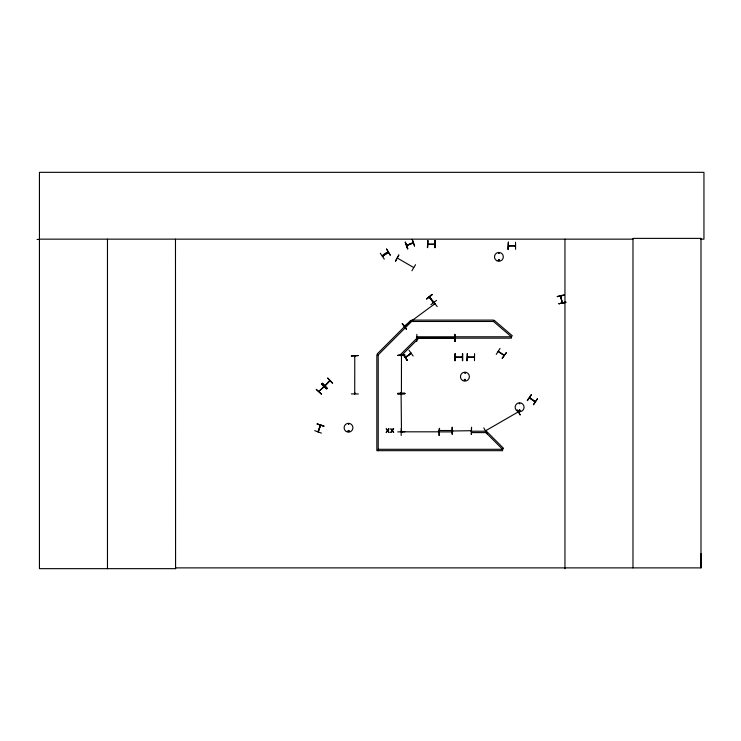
<?xml version="1.0" encoding="UTF-8"?>
<svg xmlns="http://www.w3.org/2000/svg" width="741" height="741" viewBox="0 0 741 741"><rect width="100%" height="100%" fill="white"/><g stroke="black" fill="none" stroke-linecap="round" stroke-linejoin="round"><path stroke-width="1.11" d="M700.486 239.148L703.95 239.148L703.95 172.338L39.44 172.338L39.44 568.662L175.58 568.662L175.487 567.884L700.995 567.884L701.097 553.555M404.503 326.096L405.216 325.892L404.586 326.364M435.041 303.94L434.328 304.069M405.392 357.412L411.125 353.253M498.137 351.567L503.899 355.384M504.204 355.198L498.369 351.308M529.519 397.963L535.159 401.826M530.25 398.121L529.63 397.667M535.465 401.641L534.604 401.455M406.577 245.299L407.494 245.271M413.654 267.51L397.352 258.081M355.087 356.597L355.004 355.967M401.094 355.541L401.492 356.032M401.085 392.674L401.409 393.239L401.483 355.541M401.094 394.008L401.483 431.623M401.085 431.132L401.252 431.818L439.172 431.818M348.038 431.04C349.465 429.743 348.492 432.299 348.15 431.253M349.131 431.206C348.113 428.557 347.436 433.337 349.206 431.04M464.255 379.781C465.728 382.087 465.376 378.243 464.468 379.512M464.505 379.846C465.617 381.661 465.098 378.105 464.496 380.198M498.536 253.07L499.239 253.357L498.6 252.996M498.424 260.156C499.693 258.563 499.128 261.879 498.498 260.045M320.325 425.13L317.917 431.771L318.537 431.105M320.038 425.714L320.269 425.214M320.575 425.38L318.222 431.883L320.557 425.214M485.503 430.827L486.179 430.428L485.624 431.04M485.568 430.762L486.3 430.641M518.394 412.153L517.663 412.265L518.459 412.079M401.446 393.295L401.465 392.573L401.168 393.314M401.168 393.925L401.455 394.49M562.15 302.958L560.622 296.039M561.067 296.724L560.863 295.983M562.493 302.856L562.289 302.115M413.154 242.909L412.524 243.215M413.117 242.974L406.828 245.503M329.736 380.652L324.836 385.561M314.73 430.66L321.362 433.124M323.91 425.992L317.102 423.991L323.891 426.019M452.38 430.984L471.332 430.706L470.952 431.03M465.246 373.168L464.718 372.64L465.089 373.279M519.274 403.382L519.886 403.845L519.358 403.326M519.015 410.218C519.904 413.2 520.571 408.106 518.996 410.727M429.354 297.021L433.55 302.541M433.8 302.448L429.604 296.835L429.799 297.641M354.754 393.091L354.763 393.879M417.646 338.063L416.97 338.053M402.02 432.096L401.353 432.096M454.77 338.063L454.001 337.785L454.789 337.785M439.154 432.105L438.533 431.753M508.456 245.66L515.541 245.66M455.289 357.032L456.141 357.282M461.55 357.357L462.227 357.357M397.389 258.516L397.167 258.396M411.903 270.761L415.553 264.685M324.021 386.821L318.973 391.378M325.438 385.459L324.938 385.866M496.257 354.383L500.064 348.409M502.278 358.32L506.399 352.549L502.194 358.264M527.222 400.501L531.204 394.647M527.462 400.668L531.427 394.796M529.556 397.954L535.289 401.909M533.501 404.734L537.42 398.834M560.622 296.196L562.224 302.939L560.928 296.122M348.789 424.324L348.418 423.676L348.603 424.389M519.265 410.218C519.033 412.246 520.988 409.495 519.237 410.347M417.581 337.72L416.951 337.785L454.715 337.785L454.15 338.072M454.696 338.053L454.076 338.035M434.791 244.224L427.826 244.234M509.15 245.938L509.289 246.132M515.393 245.984L508.576 246.142M468.219 357.357L467.506 357.357M474.472 357.032L473.703 357.319M411.051 353.401L405.559 357.384M388.201 252.468L382.43 256.275L388.33 252.385M321.464 384.097L326.568 388.997M321.529 394.11L316.231 389.386L321.455 394.175M401.418 356.106L401.437 355.495M401.418 394.564L401.437 393.953M329.652 380.698L325.04 385.857M323.9 386.496L318.917 391.535M426.594 298.929L432.262 294.696M402.391 323.428L406.55 329.161M432.911 300.929L437.19 306.57M436.532 300.401L430.892 304.681M405.012 325.744L404.503 326.123L434.958 303.671M405.16 325.938L404.725 326.309M429.687 297.53L433.513 302.68L429.363 297.067M411.088 353.309L405.466 357.431L411.07 353.3M413.135 356.023L409.013 350.261M406.707 245.206L413.07 242.65M383.143 255.84C379.568 256.849 389.534 250.171 387.775 252.848M382.486 256.219L387.997 252.172M384.283 259.1L380.272 253.265M329.495 381.309L329.912 380.828L325.067 385.783M483.771 427.881L487.263 434.041M517.931 412.441L518.394 412.116M518.246 411.894L485.568 430.79L486.087 430.456M434.8 303.699L434.569 304.301M407.596 248.837L405.29 242.131L407.633 248.828M413.265 242.918L406.67 245.521M414.525 246.012L412.209 239.306L414.571 245.993M529.658 397.722L535.4 401.603M557.213 296.465L564.105 294.862M557.269 296.715L564.188 295.214M565.883 302.495L558.89 303.708M467.534 356.958L474.37 357.014M498.906 259.47C496.84 261.249 500.953 260.526 499.073 259.535M452.177 427.325L452.195 434.402L452.186 427.325M416.85 334.367L416.794 341.453M455.206 341.444L454.77 334.367L455.178 341.444M397.75 355.374L404.827 355.272M351.345 355.939L358.422 355.55L351.345 355.986M404.827 393.295L397.75 393.332L397.75 393.879L404.827 393.832L404.827 393.295L397.75 393.517M355.078 393.239L354.763 393.804L355.041 393.239M358.422 393.953L351.345 393.906M397.75 393.832L404.836 393.656M401.233 428.4L401.177 435.486M404.827 431.753L397.75 431.892M438.477 431.892L452.64 431.892L452.64 430.512L438.477 430.512L438.477 431.892L439.098 431.818M37.05 239.426L39.44 239.417M39.44 239.148L632.981 239.148M515.541 242.242L515.588 249.328M427.955 244.234L434.893 244.271M462.375 360.7L462.467 353.614M467.386 353.614L467.025 360.7M455.363 357.032L462.227 356.995M462.375 357.282L455.307 357.319M467.46 357.282L474.472 357.357M466.997 360.7L467.284 353.614M474.472 360.7L474.564 353.614M378.216 449.296L502.583 449.296L503.556 448.324L486.865 431.632L485.892 432.605L471.73 432.605L471.73 431.225L485.892 431.225L485.892 432.605L502.583 449.296L502.583 450.676L376.836 450.676L376.836 354.865L378.216 354.865L411.598 321.483L493.497 321.483L493.497 320.103L411.598 320.103L411.598 321.483L410.625 320.51L377.243 353.892L378.216 354.865L378.216 450.676M514.847 245.938L514.726 246.068M317.111 423.972L323.789 426.316M537.373 398.806L533.418 404.679M401.14 393.221L401.159 392.6M354.735 393.786L354.763 356.041L354.689 356.606M332.598 382.967L327.587 377.975L332.357 383.217M322.261 383.356L327.337 388.303M321.714 383.838L326.753 388.812M402.104 323.65L406.346 329.319M403.206 354.476L407.365 360.209M517.968 410.468L520.191 415.034L517.135 409.782M405.244 242.15L407.874 248.726M454.817 334.367L454.863 341.444M439.246 428.4L439.293 435.486M700.995 567.884L700.995 238.38L632.981 238.38L632.981 567.884M564.957 239.148L564.957 568.662M508.354 242.242L508.437 249.328M462.727 353.614L462.727 360.7M455.187 353.614L455.187 360.7M435.245 240.529L435.245 247.614M434.986 240.529L434.986 247.614M427.705 240.529L427.705 247.614M175.478 239.148L175.58 568.662M107.464 239.148L107.464 568.662M398.806 255.024L395.444 261.258L398.797 255.015M388.543 428.77L387.636 430.243L386.181 428.77L387.33 430.641L386.144 432.512L387.608 431.012L389.09 432.512L387.913 430.614L389.09 428.77L388.543 428.77M393.138 428.77L392.239 430.243L390.776 428.77L391.924 430.641L390.739 432.512L392.202 431.012L393.684 432.512L392.508 430.614L393.684 428.77L393.138 428.77M494.34 320.381L493.441 321.427L511.373 336.785L511.373 338.165L416.942 338.165L400.223 354.837L401.205 355.81L417.896 339.119L416.924 338.146L416.942 336.785L511.373 336.785L512.263 335.738L494.34 320.381M322.335 383.292L327.096 388.543L322.335 383.292M432.077 294.446L426.621 298.966L432.059 294.418M403.243 354.448L407.115 360.385L403.243 354.448M386.57 249.059L390.22 255.136L386.57 249.059M565.791 302.106L558.909 303.764L565.8 302.124M471.526 427.316L471.35 434.402L471.526 427.316M404.827 355.013L397.75 355.421L404.827 354.976M439.543 428.4L439.2 435.486L439.515 428.4M427.807 240.529L427.446 247.614L427.789 240.529M435.282 240.529L434.884 247.614L435.282 240.529M508.456 242.242L508.067 249.328L508.456 242.242M455.289 353.614L454.928 360.7L455.243 353.614M496.692 260.675A4.427 4.427 0 0 0 503.334 256.84A4.427 4.427 0 0 0 496.692 253.014A4.427 4.427 0 0 0 496.692 260.675M346.316 431.549A4.409 4.409 0 0 0 352.929 427.724A4.409 4.409 0 0 0 346.316 423.908A4.409 4.409 0 0 0 346.316 431.549M462.671 380.531A4.483 4.483 0 0 0 469.396 376.65A4.483 4.483 0 0 0 462.671 372.769A4.483 4.483 0 0 0 462.671 380.531M517.366 411.125A4.483 4.483 0 0 0 524.091 407.254A4.483 4.483 0 0 0 517.366 403.373A4.483 4.483 0 0 0 517.366 411.125"/></g></svg>
